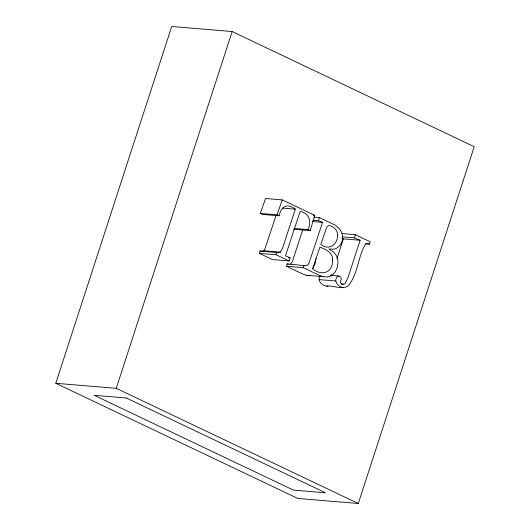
<?xml version="1.0" encoding="UTF-8"?>
<svg xmlns="http://www.w3.org/2000/svg" width="530" height="530" viewBox="0 0 530 530"><rect width="100%" height="100%" fill="white"/><g stroke="black" fill="none" stroke-linecap="round" stroke-linejoin="round"><path stroke-width="0.79" d="M315.946 258.587L314.926 264.112L312.766 268.432M341.837 233.558L355.378 234.684L370.212 241.746L369.443 244.105L367.144 243.548L365.382 244.317L362.851 249.14C357.829 261.085 356.743 275.216 348.548 285.637C342.267 290.427 333.635 285.173 326.586 286.127C321.889 285.723 317.053 280.595 319.895 275.951M343.314 287.525C338.107 287.339 333.052 280.562 337.517 276.382L338.597 275.971L340.71 276.958L341.254 279.237L340.293 281.914L340.936 283.298L342.095 284.093L343.751 284.285L345.229 283.358L348.031 277.508L360.135 240.256L354.358 237.831L342.406 236.837M310.216 230.616L308.096 229.609C311.713 221.745 309.467 213.252 300.172 211.39L285.451 255.904L290.175 257.819L289.155 260.965L272.427 259.574L259.322 253.34L260.091 250.981L278.946 252.81L280.443 252.114L282.742 247.596L295.303 209.151C287.227 202.924 281.231 206.177 279.105 215.809L262.377 214.418L260.31 213.438L265.55 198.511L282.278 199.903L314.787 215.372L310.216 230.616L293.488 229.225M55.782 383.289L171.713 26.5L232.173 31.535L474.217 146.711L358.287 503.5L297.827 498.465L55.782 383.289L116.242 388.324L358.287 503.5M116.242 388.324L232.173 31.535M259.322 253.34L276.05 254.731L276.819 252.373M313.892 217.134L319.471 217.598L335.152 225.118L339.71 229.02L342.254 233.657L342.585 238.977L341.896 241.892L340.088 245.33L337.179 247.907L335.397 248.756L333.443 249.199L328.958 249.027L333.94 252.412L335.695 254.513L336.961 256.884L338.074 262.098L337.199 267.65L335.464 271.466L333.032 274.335L330.117 276.17L326.772 276.965L306.473 275.302L302.762 274.01L286.478 266.259L287.247 263.9L305.75 265.769L307.128 265.477L308.917 263.35L322.551 222.368L318.444 220.745L312.872 220.281M302.822 229.629L292.189 261.959L290.407 264.086M286.478 266.259L303.206 267.657L303.968 265.291M318.444 220.745L319.471 217.598M331.303 276.117L331.806 274.56M337.106 258.262L343.407 238.858L360.135 240.256M354.358 237.831L355.378 234.684M276.057 215.471L264.907 248.981L263.715 250.723L262.217 251.412L260.091 250.981M260.31 213.438L277.038 214.829L282.278 199.903M326.586 286.127L327.951 285.975M306.473 275.302L310.043 275.573M282.556 208.091L295.303 209.151M313.19 215.24L314.787 215.372M312.197 221.507L322.551 222.368M294.554 228.483L308.096 229.609M365.462 243.773L369.443 244.105M263.715 250.723L280.443 252.114M288.585 257.686L290.175 257.819M330.634 275.308L338.597 275.971M319.02 279.601L335.748 280.993M341.366 284.087L343.751 284.285M287.247 263.9L288.426 264.218M323.201 276.693L319.484 275.401L303.206 267.657M341.963 238.255L343.407 238.858M277.038 214.829L279.105 215.809M276.05 254.731L289.155 260.965M337.636 234.79C337.815 244.436 329.057 251.114 320.802 244.403L326.772 227.019L328.673 225.528C333.29 225.753 337.557 230.133 337.636 234.79M332.674 259.985C332.8 272.725 321.948 276.435 312.667 268.856L319.895 247.192C325.665 249.166 332.966 252.843 332.674 259.985M126.279 397.984L94.221 395.314L293.428 490.111L325.486 492.781L126.279 397.984"/></g></svg>
